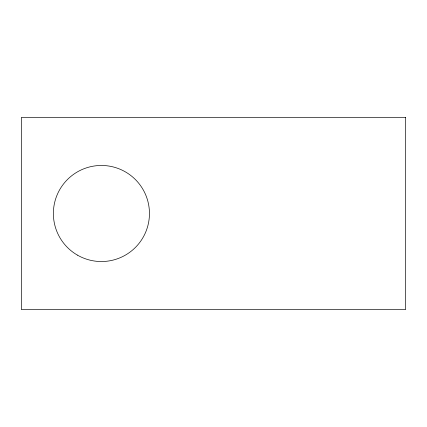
<?xml version="1.0" encoding="UTF-8"?>
<svg xmlns="http://www.w3.org/2000/svg" width="427" height="427" viewBox="0 0 427 427"><rect width="100%" height="100%" fill="white"/><g stroke="black" fill="none" stroke-linecap="round" stroke-linejoin="round"><path stroke-width="0.64" d="M405.65 117.425L21.35 117.425L21.35 309.575L405.65 309.575L405.65 117.425M77.394 255.1A48.037 48.037 0 0 0 149.45 213.5A48.037 48.037 0 0 0 77.394 171.9A48.037 48.037 0 0 0 77.394 255.1"/></g></svg>
